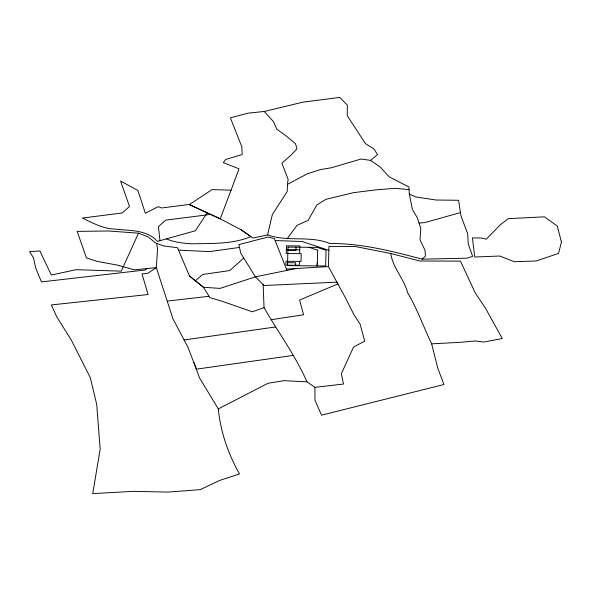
<?xml version="1.0" encoding="UTF-8"?>
<svg xmlns="http://www.w3.org/2000/svg" width="591" height="591" viewBox="0 0 591 591"><rect width="100%" height="100%" fill="white"/><g stroke="black" fill="none" stroke-linecap="round" stroke-linejoin="round"><path stroke-width="0.89" d="M295.559 265.699L295.64 262.788L287.588 262.714M296.054 247.193L295.965 250.414L287.913 250.34M299.423 261.399L299.319 265.263L285.926 265.145L286.029 261.281L301.018 261.414L301.225 253.679L286.229 253.546L286.436 245.812L299.836 245.93L299.63 253.665M316.99 265.884L317.323 262.98M317.411 250.082L317.655 250.606M317.249 265.891L317.663 250.163L309.027 247.311M286.908 270.397L274.379 238.579L267.937 237.021L238.867 244.622L240.736 253.118L255.43 276.854L263.15 284.574L264.037 307.601C278.169 332.438 295.478 355.531 306.973 381.816L314.907 387.334L343.489 384.054L341.376 373.719L353.507 347.08L364.713 341.133L359.971 323.802L353.928 314.685L345.632 298.189L328.419 266.571L328.958 246.373L355.11 246.484L390.754 253.517L419.898 261.015L460.441 261.089L475.327 293.07L485.285 307.911L502.261 338.525L483.645 342.063L475.127 340.941L461.276 342.255L431.637 343.851C423.511 326.956 417.372 309.137 407.724 292.929C404.089 278.819 392.838 268.1 390.754 253.517M287.477 184.37L287.219 191.477L272.333 214.614L267.583 234.893L252.941 238.04L240.951 229.685L220.221 218.833L189.312 204.604L212.051 189.6L231.059 190.184L239 168.819L223.309 162.591L225.629 159.481L242.221 154.561L241.822 146.804L230.372 117.831L248.279 113.132L264.243 111.477L302.762 102.177L339.773 97.397L347.316 105.132L347.272 115.733L365.593 143.761L374.103 149.109L377.501 154.672L370.505 160.368L361.108 159.031L331.425 167.748L320.374 169.602L307.157 173.872L287.477 184.37L288.105 179.213L281.877 163.212L291.127 155.078L297.007 148.792L295.493 143.716L285.778 135.642L276.736 129.156L273.552 121.716L264.243 111.477M231.059 190.184L220.221 218.833L189.09 204.486L161.646 207.973L158.181 206.673L145.334 213.24L137.932 190.479L120.557 181.031L129.51 206.495L122.204 212.982L82.363 218.042C92.425 222.851 103.233 228.806 114.506 229.057C129.215 230.808 146.561 229.286 157.457 241.372L195.37 230.778L207.19 212.856M264.037 307.601L252.35 311.789L221.012 300.9L209.842 297.642L203.43 287.263L189.497 275.997L177.507 247.74L163.729 245.945L155.625 243.012L147.994 236.799L138.508 233.186L121.251 271.158L76.15 269.673L51.328 275.029L39.878 250.953L29.55 251.64L33.421 257.72L35.763 268.115L41.473 281.914L145.113 269.991L147.314 268.536L156.334 267.597L172.919 318.763L187.975 347.301L196.36 369.161L293.166 355.413M287.093 238.801L297.022 225.393L308.147 220.325L316.82 205.003L325.885 199.337L353.632 192.651L376.053 189.851L394.899 188.359L409.061 189.563L409.334 194.121L412.392 209.517L417.231 217.614L420.799 228.37L419.979 239.857L425.025 250.207L425.394 256.228L422.1 259.154C391.929 251.131 361.241 243.248 329.808 243.514C309.935 235.24 287.839 242.162 267.583 234.893M243.832 257.957L229.796 270.567L202.728 274.46L195.385 280.747L189.497 275.997M156.534 243.344L157.575 248.597L156.334 267.597L147.728 273.345L142.025 273.951L148.09 294.525L51.343 304.926L56.625 316.643L71.245 339.973L90.297 377.649L96.732 404.532L100.16 449.278L92.728 493.603L133.588 491.335L167.955 492.089L200.172 489.636L219.963 480.328L239.518 473.975C228.148 453.851 220.583 432.073 218.301 408.898L268.048 383.256L284.005 380.693L306.973 381.816M409.334 194.121L415.865 196.958L436.099 200.017L458.609 200.29L460.441 212.605L424.663 222.6L418.975 223.073M296.047 268.521L255.43 276.854L220.051 288.401L203.43 287.263L195.385 280.747M271.239 319.694L303.552 314.789L299.607 300.043L337.867 283.931L336.9 282.151L263.187 285.549L263.15 284.574M183.993 339.98L275.642 326.949M239.488 247.43L209.354 251.626L178.519 250.133M210.61 214.422L165.761 220.118L158.454 226.604L159.954 240.677M167.408 301.1L208.66 296.32M147.314 268.536L134.26 269.806L117.254 265.078L97.449 261.458L86.463 257.971L77.162 231.376L108.441 230.992L138.508 233.186M286.391 269.097L328.419 266.571M422.1 259.154L467.089 258.171L472.645 256.368L468.22 243.869L467.68 233.704L461.239 216.668L460.441 212.605M286.332 249.675L299.733 249.794M275.155 240.552L302.097 241.512L328.855 250.348M166.433 238.867C174.109 242.244 182.604 243.152 190.886 243.81C210.987 243.315 231.968 244.526 250.887 236.607L240.951 229.685M370.505 160.368L380.146 166.987L389.122 176.775L408.928 187.037L409.061 189.563M218.301 408.898L199.499 377.878L193.966 362.505M431.637 343.851L437.82 368.326L443.959 384.505L321.489 415.178L314.966 400.063L314.907 387.334M288.002 247.119L287.507 265.625L325.641 265.965L326.055 250.318L317.168 247.378L288.002 247.119M561.45 242.14L558.51 253.428L536.177 260.978L514.325 261.717L499.779 256.021L474.758 257.026L472.416 237.929L481.281 237.974L486.29 239.215L500.001 225.06L508.245 218.655L544.474 216.823L557.298 226.072L561.45 242.14"/></g></svg>
